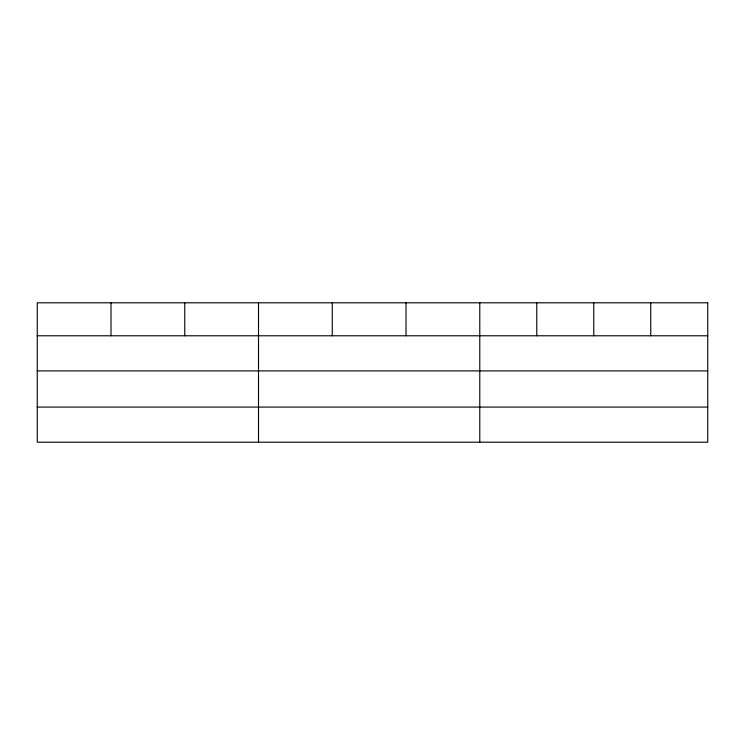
<?xml version="1.0" encoding="UTF-8"?>
<svg xmlns="http://www.w3.org/2000/svg" width="745" height="745" viewBox="0 0 745 745"><rect width="100%" height="100%" fill="white"/><g stroke="black" fill="none" stroke-linecap="round" stroke-linejoin="round"><path stroke-width="1.12" d="M37.25 335.781L707.75 335.781M37.25 370.898L707.75 370.898M37.25 407.077L707.75 407.077M650.757 302.805L650.757 335.781M593.765 302.805L593.765 335.781M536.773 302.805L536.773 335.781M479.78 302.805L479.78 442.195M406.025 302.805L406.025 335.781M332.27 302.805L332.27 335.781M258.515 302.805L258.515 442.195M184.76 302.805L184.76 335.781M111.005 302.805L111.005 335.781M707.75 302.805L37.25 302.805L37.25 442.195L707.75 442.195L707.75 302.805"/></g></svg>
